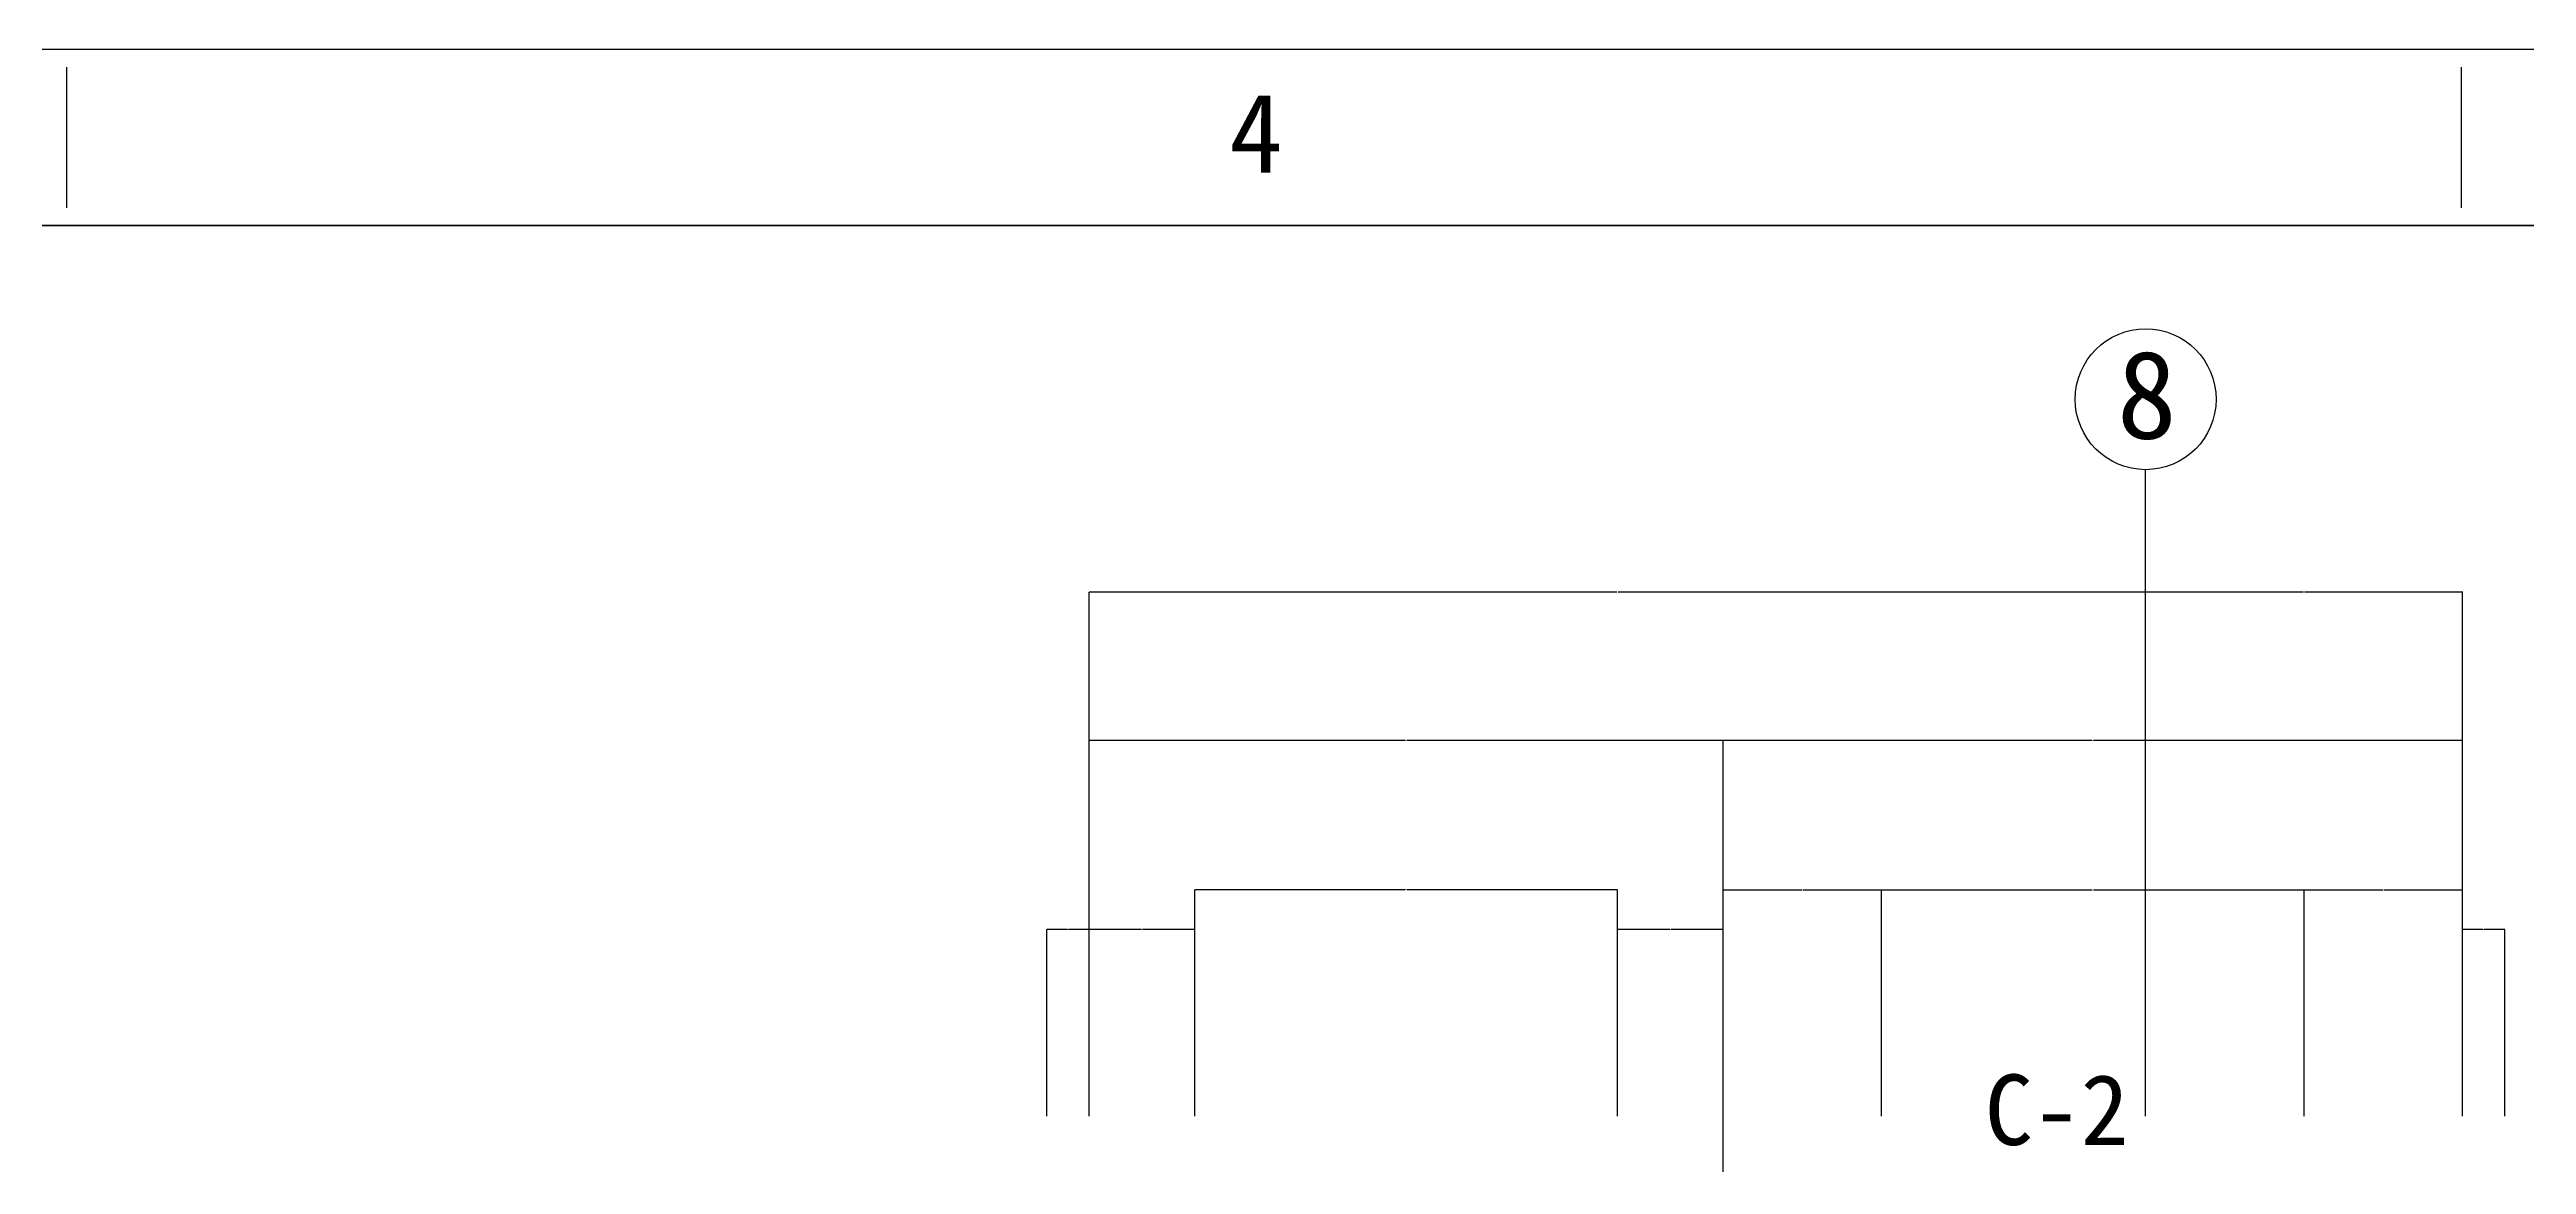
# Model space of a CAD drawing. Header units: metres. Extents: x -237648 to -195598, y -93947 to -64247.
# Drawn here: x -216397 to -209363, y -67413 to -64247 of the extents above; entities that cross this region are included whole.
import ezdxf

# ---------------------------------------------------------------- set-up
doc = ezdxf.new("R2010")
doc.units = ezdxf.units.M
doc.layers.add('AXI', color=1, linetype='Continuous')
doc.dimstyles.get("Standard").update_dxf_attribs({"dimtxt": 2.5, "dimasz": 2.5, "dimexe": 1.25, "dimexo": 0.625, "dimtad": 1, "dimcen": 2.5, "dimazin": 3, "dimtfac": 1, "dimtmove": 0, "dimatfit": 3})

# ---------------------------------------------------------------- blocks, each defined once
blk = doc.blocks.new('_CLOSEDFILLED')
at = {"color": 0, "linetype": 'BYBLOCK'}
blk.add_solid([(-1, 0), (0, 0), (-1, 0)], dxfattribs=at)
blk = doc.blocks.new('*D127')
for p, q in [((-209994.63, -67275.76), (-209994.63, -66632.77)), ((-209994.38, -66632.77), (-209771.13, -66632.77)), ((-209768.13, -66632.77), (-209544.88, -66632.77)), ((-209544.63, -67275.76), (-209544.63, -66632.77))]:
    blk.add_line(p, q)
at = {"layer": 'Defpoints'}
for p in [(-209994.63, -66632.77), (-209994.63, -67275.76), (-209544.63, -67275.76)]:
    blk.add_point(p, dxfattribs=at)
at = {"xscale": 0.25, "yscale": 0.25, "rotation": 180}
blk.add_blockref('_CLOSEDFILLED', (-209994.63, -66632.77), dxfattribs=at)
at = {"xscale": 0.25, "yscale": 0.25}
blk.add_blockref('_CLOSEDFILLED', (-209544.63, -66632.77), dxfattribs=at)
at = {"insert": (-209769.63, -66632.77), "char_height": 1, "attachment_point": 5}
blk.add_mtext('450', dxfattribs=at)
blk = doc.blocks.new('*D128')
for p, q in [((-211194.63, -67275.76), (-211194.63, -66632.77)), ((-211194.38, -66632.77), (-210596.63, -66632.77)), ((-210592.63, -66632.77), (-209994.88, -66632.77)), ((-209994.63, -67275.76), (-209994.63, -66632.77))]:
    blk.add_line(p, q)
at = {"layer": 'Defpoints'}
for p in [(-211194.63, -66632.77), (-211194.63, -67275.76), (-209994.63, -67275.76)]:
    blk.add_point(p, dxfattribs=at)
at = {"xscale": 0.25, "yscale": 0.25, "rotation": 180}
blk.add_blockref('_CLOSEDFILLED', (-211194.63, -66632.77), dxfattribs=at)
at = {"xscale": 0.25, "yscale": 0.25}
blk.add_blockref('_CLOSEDFILLED', (-209994.63, -66632.77), dxfattribs=at)
at = {"insert": (-210594.63, -66632.77), "char_height": 1, "attachment_point": 5}
blk.add_mtext('1200', dxfattribs=at)
blk = doc.blocks.new('*D129')
for p, q in [((-211644.63, -67275.76), (-211644.63, -66632.77)), ((-211644.38, -66632.77), (-211421.13, -66632.77)), ((-211418.13, -66632.77), (-211194.88, -66632.77)), ((-211194.63, -67275.76), (-211194.63, -66632.77))]:
    blk.add_line(p, q)
at = {"layer": 'Defpoints'}
for p in [(-211644.63, -66632.77), (-211644.63, -67275.76), (-211194.63, -67275.76)]:
    blk.add_point(p, dxfattribs=at)
at = {"xscale": 0.25, "yscale": 0.25, "rotation": 180}
blk.add_blockref('_CLOSEDFILLED', (-211644.63, -66632.77), dxfattribs=at)
at = {"xscale": 0.25, "yscale": 0.25}
blk.add_blockref('_CLOSEDFILLED', (-211194.63, -66632.77), dxfattribs=at)
at = {"insert": (-211419.63, -66632.77), "char_height": 1, "attachment_point": 5}
blk.add_mtext('450', dxfattribs=at)
blk = doc.blocks.new('*D130')
for p, q in [((-209486.13, -66745.27), (-209544.88, -66745.27)), ((-209544.63, -67275.76), (-209544.63, -66745.27)), ((-209424.38, -66745.27), (-209483.13, -66745.27)), ((-209424.63, -67275.76), (-209424.63, -66745.27))]:
    blk.add_line(p, q)
at = {"layer": 'Defpoints'}
for p in [(-209424.63, -66745.27), (-209544.63, -67275.76), (-209424.63, -67275.76)]:
    blk.add_point(p, dxfattribs=at)
at = {"xscale": 0.25, "yscale": 0.25}
blk.add_blockref('_CLOSEDFILLED', (-209544.63, -66745.27), dxfattribs=at)
at = {"xscale": 0.25, "yscale": 0.25, "rotation": 180}
blk.add_blockref('_CLOSEDFILLED', (-209424.63, -66745.27), dxfattribs=at)
at = {"insert": (-209484.63, -66745.27), "char_height": 1, "attachment_point": 5}
blk.add_mtext('120', dxfattribs=at)
blk = doc.blocks.new('*D131')
for p, q in [((-210596.63, -66209.15), (-211644.88, -66209.15)), ((-211644.63, -67275.76), (-211644.63, -66209.15)), ((-209544.38, -66209.15), (-210592.63, -66209.15)), ((-209544.63, -67275.76), (-209544.63, -66209.15))]:
    blk.add_line(p, q)
at = {"layer": 'Defpoints'}
for p in [(-209544.63, -66209.15), (-211644.63, -67275.76), (-209544.63, -67275.76)]:
    blk.add_point(p, dxfattribs=at)
at = {"xscale": 0.25, "yscale": 0.25}
blk.add_blockref('_CLOSEDFILLED', (-211644.63, -66209.15), dxfattribs=at)
at = {"xscale": 0.25, "yscale": 0.25, "rotation": 180}
blk.add_blockref('_CLOSEDFILLED', (-209544.63, -66209.15), dxfattribs=at)
at = {"insert": (-210594.63, -66209.15), "char_height": 1, "attachment_point": 5}
blk.add_mtext('2100', dxfattribs=at)
blk = doc.blocks.new('*D132')
for p, q in [((-212546.63, -66209.15), (-213444.88, -66209.15)), ((-213444.63, -67275.76), (-213444.63, -66209.15)), ((-211644.38, -66209.15), (-212542.63, -66209.15)), ((-211644.63, -67275.76), (-211644.63, -66209.15))]:
    blk.add_line(p, q)
at = {"layer": 'Defpoints'}
for p in [(-211644.63, -66209.15), (-213444.63, -67275.76), (-211644.63, -67275.76)]:
    blk.add_point(p, dxfattribs=at)
at = {"xscale": 0.25, "yscale": 0.25}
blk.add_blockref('_CLOSEDFILLED', (-213444.63, -66209.15), dxfattribs=at)
at = {"xscale": 0.25, "yscale": 0.25, "rotation": 180}
blk.add_blockref('_CLOSEDFILLED', (-211644.63, -66209.15), dxfattribs=at)
at = {"insert": (-212544.63, -66209.15), "char_height": 1, "attachment_point": 5}
blk.add_mtext('1800', dxfattribs=at)
blk = doc.blocks.new('*D157')
for p, q in [((-212546.63, -66632.77), (-213144.88, -66632.77)), ((-213144.63, -67275.76), (-213144.63, -66632.77)), ((-211944.38, -66632.77), (-212542.63, -66632.77)), ((-211944.63, -67275.76), (-211944.63, -66632.77))]:
    blk.add_line(p, q)
at = {"layer": 'Defpoints'}
for p in [(-211944.63, -66632.77), (-213144.63, -67275.76), (-211944.63, -67275.76)]:
    blk.add_point(p, dxfattribs=at)
at = {"xscale": 0.25, "yscale": 0.25}
blk.add_blockref('_CLOSEDFILLED', (-213144.63, -66632.77), dxfattribs=at)
at = {"xscale": 0.25, "yscale": 0.25, "rotation": 180}
blk.add_blockref('_CLOSEDFILLED', (-211944.63, -66632.77), dxfattribs=at)
at = {"insert": (-212544.63, -66632.77), "char_height": 1, "attachment_point": 5}
blk.add_mtext('1200', dxfattribs=at)
blk = doc.blocks.new('*D158')
for p, q in [((-213296.13, -66745.27), (-213444.88, -66745.27)), ((-213444.63, -67275.76), (-213444.63, -66745.27)), ((-213144.38, -66745.27), (-213293.13, -66745.27)), ((-213144.63, -67275.76), (-213144.63, -66745.27))]:
    blk.add_line(p, q)
at = {"layer": 'Defpoints'}
for p in [(-213144.63, -66745.27), (-213444.63, -67275.76), (-213144.63, -67275.76)]:
    blk.add_point(p, dxfattribs=at)
at = {"xscale": 0.25, "yscale": 0.25}
blk.add_blockref('_CLOSEDFILLED', (-213444.63, -66745.27), dxfattribs=at)
at = {"xscale": 0.25, "yscale": 0.25, "rotation": 180}
blk.add_blockref('_CLOSEDFILLED', (-213144.63, -66745.27), dxfattribs=at)
at = {"insert": (-213294.63, -66745.27), "char_height": 1, "attachment_point": 5}
blk.add_mtext('300', dxfattribs=at)
blk = doc.blocks.new('*D159')
for p, q in [((-213506.13, -66745.27), (-213564.88, -66745.27)), ((-213564.63, -67275.76), (-213564.63, -66745.27)), ((-213444.38, -66745.27), (-213503.13, -66745.27)), ((-213444.63, -67275.76), (-213444.63, -66745.27))]:
    blk.add_line(p, q)
at = {"layer": 'Defpoints'}
for p in [(-213444.63, -66745.27), (-213564.63, -67275.76), (-213444.63, -67275.76)]:
    blk.add_point(p, dxfattribs=at)
at = {"xscale": 0.25, "yscale": 0.25}
blk.add_blockref('_CLOSEDFILLED', (-213564.63, -66745.27), dxfattribs=at)
at = {"xscale": 0.25, "yscale": 0.25, "rotation": 180}
blk.add_blockref('_CLOSEDFILLED', (-213444.63, -66745.27), dxfattribs=at)
at = {"insert": (-213504.63, -66745.27), "char_height": 1, "attachment_point": 5}
blk.add_mtext('120', dxfattribs=at)
blk = doc.blocks.new('*D160')
for p, q in [((-211796.13, -66745.27), (-211944.88, -66745.27)), ((-211944.63, -67275.76), (-211944.63, -66745.27)), ((-211644.38, -66745.27), (-211793.13, -66745.27)), ((-211644.63, -67275.76), (-211644.63, -66745.27))]:
    blk.add_line(p, q)
at = {"layer": 'Defpoints'}
for p in [(-211644.63, -66745.27), (-211944.63, -67275.76), (-211644.63, -67275.76)]:
    blk.add_point(p, dxfattribs=at)
at = {"xscale": 0.25, "yscale": 0.25}
blk.add_blockref('_CLOSEDFILLED', (-211944.63, -66745.27), dxfattribs=at)
at = {"xscale": 0.25, "yscale": 0.25, "rotation": 180}
blk.add_blockref('_CLOSEDFILLED', (-211644.63, -66745.27), dxfattribs=at)
at = {"insert": (-211794.63, -66745.27), "char_height": 1, "attachment_point": 5}
blk.add_mtext('300', dxfattribs=at)
blk = doc.blocks.new('*D219')
for p, q in [((-209996.13, -65787.44), (-210444.88, -65787.44)), ((-210444.63, -67275.76), (-210444.63, -65787.44)), ((-209544.38, -65787.44), (-209993.13, -65787.44)), ((-209544.63, -67275.76), (-209544.63, -65787.44))]:
    blk.add_line(p, q)
at = {"layer": 'Defpoints'}
for p in [(-209544.63, -65787.44), (-210444.63, -67275.76), (-209544.63, -67275.76)]:
    blk.add_point(p, dxfattribs=at)
at = {"xscale": 0.25, "yscale": 0.25}
blk.add_blockref('_CLOSEDFILLED', (-210444.63, -65787.44), dxfattribs=at)
at = {"xscale": 0.25, "yscale": 0.25, "rotation": 180}
blk.add_blockref('_CLOSEDFILLED', (-209544.63, -65787.44), dxfattribs=at)
at = {"insert": (-209994.63, -65787.44), "char_height": 1, "attachment_point": 5}
blk.add_mtext('900', dxfattribs=at)
blk = doc.blocks.new('*D220')
for p, q in [((-211946.63, -65787.44), (-213444.88, -65787.44)), ((-213444.63, -67275.76), (-213444.63, -65787.44)), ((-210444.38, -65787.44), (-211942.63, -65787.44)), ((-210444.63, -67275.76), (-210444.63, -65787.44))]:
    blk.add_line(p, q)
at = {"layer": 'Defpoints'}
for p in [(-210444.63, -65787.44), (-213444.63, -67275.76), (-210444.63, -67275.76)]:
    blk.add_point(p, dxfattribs=at)
at = {"xscale": 0.25, "yscale": 0.25}
blk.add_blockref('_CLOSEDFILLED', (-213444.63, -65787.44), dxfattribs=at)
at = {"xscale": 0.25, "yscale": 0.25, "rotation": 180}
blk.add_blockref('_CLOSEDFILLED', (-210444.63, -65787.44), dxfattribs=at)
at = {"insert": (-211944.63, -65787.44), "char_height": 1, "attachment_point": 5}
blk.add_mtext('3000', dxfattribs=at)

msp = doc.modelspace()

# ---------------------------------------------------------------- linework, layer by layer
for p, q in [((-195597.54, -64246.61), (-237647.54, -64246.61)), ((-216347.54, -64696.61), (-216347.54, -64296.61)), ((-209547.54, -64696.61), (-209547.54, -64296.61)), ((-210444.63, -67275.76), (-210444.63, -65439.8))]:
    msp.add_line(p, q)
for points in [[(-236397.54, -64746.61), (-196097.54, -64746.61), (-196097.54, -93446.61), (-236397.54, -93446.61)], [(-236397.54, -93446.61), (-196097.54, -93446.61), (-196097.54, -64746.61), (-236397.54, -64746.61)]]:
    msp.add_lwpolyline(points, close=True)
msp.add_circle((-210444.63, -65239.8), 200)
at = {"layer": 'AXI'}
msp.add_line((-211644.63, -72750.67), (-211644.63, -67275.76), dxfattribs=at)

# ---------------------------------------------------------------- texts
for s, height, p in [('4', 225, (-213047.54, -64596.61)), ('8', 250, (-210526.26, -65351.82)), ('C-2', 200, (-210901.31, -67357.58))]:
    msp.add_text(s, height=height).set_placement(p)

# ---------------------------------------------------------------- dimensions: what is measured, and where the dimension line sits
for base, p1, p2, picture, middle in [((-210444.63, -65787.44), (-210444.63, -67275.76), (-213444.63, -67275.76), '*D220', (-211944.63, -65787.44)), ((-209544.63, -65787.44), (-209544.63, -67275.76), (-210444.63, -67275.76), '*D219', (-209994.63, -65787.44)), ((-211644.63, -66209.15), (-211644.63, -67275.76), (-213444.63, -67275.76), '*D132', (-212544.63, -66209.15)), ((-209544.63, -66209.15), (-209544.63, -67275.76), (-211644.63, -67275.76), '*D131', (-210594.63, -66209.15)), ((-211944.63, -66632.77), (-211944.63, -67275.76), (-213144.63, -67275.76), '*D157', (-212544.63, -66632.77)), ((-211644.63, -66632.77), (-211644.63, -67275.76), (-211194.63, -67275.76), '*D129', (-211419.63, -66632.77)), ((-211194.63, -66632.77), (-211194.63, -67275.76), (-209994.63, -67275.76), '*D128', (-210594.63, -66632.77)), ((-209994.63, -66632.77), (-209994.63, -67275.76), (-209544.63, -67275.76), '*D127', (-209769.63, -66632.77)), ((-213444.63, -66745.27), (-213444.63, -67275.76), (-213564.63, -67275.76), '*D159', (-213504.63, -66745.27)), ((-213144.63, -66745.27), (-213144.63, -67275.76), (-213444.63, -67275.76), '*D158', (-213294.63, -66745.27)), ((-211644.63, -66745.27), (-211644.63, -67275.76), (-211944.63, -67275.76), '*D160', (-211794.63, -66745.27)), ((-209424.63, -66745.27), (-209424.63, -67275.76), (-209544.63, -67275.76), '*D130', (-209484.63, -66745.27))]:
    dim = msp.add_linear_dim(base=base, p1=p1, p2=p2, dimstyle='Standard')
    dim.commit()
    dim.dimension.update_dxf_attribs({"geometry": picture, "text_midpoint": middle})

doc.saveas('drawing.dxf')
